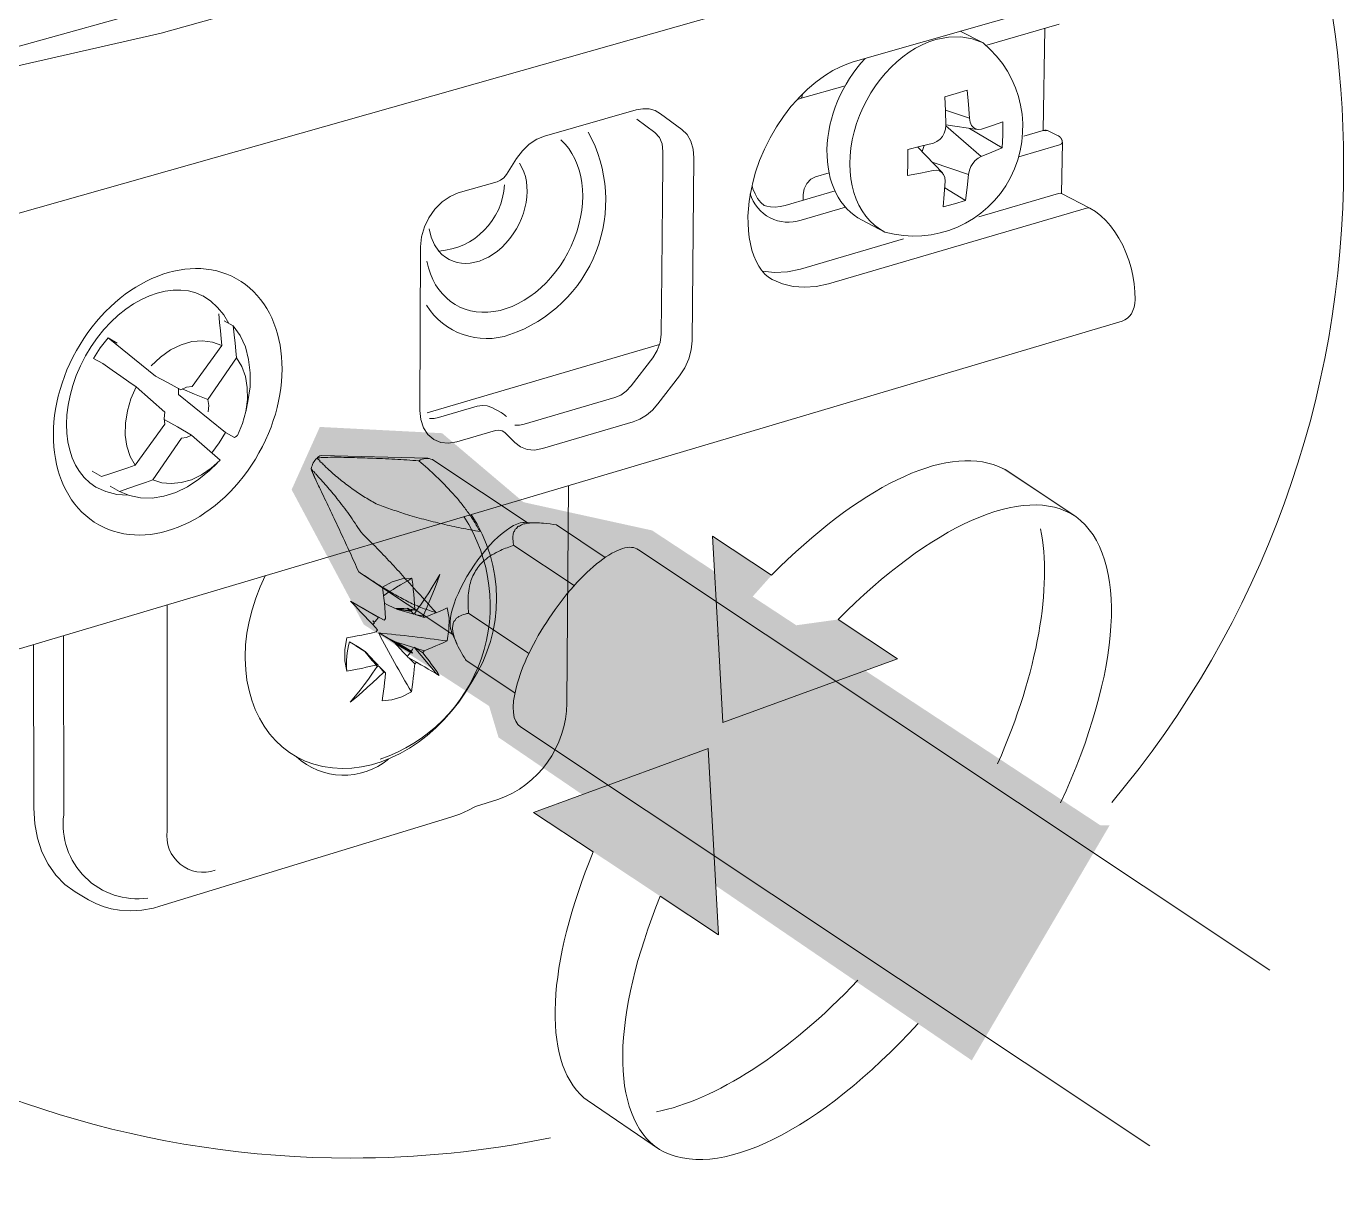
# Model space of a CAD drawing. Header units: metres. Extents: x -8.4 to 7.9, y -3.9 to 2.
# Drawn here: x 7.4109 to 7.5308, y -2.7532 to -2.6479 of the extents above; entities that cross this region are included whole.
import ezdxf

# ---------------------------------------------------------------- set-up
doc = ezdxf.new("R2010")
doc.units = ezdxf.units.M
doc.header["$MEASUREMENT"] = 0
doc.layers.add('PDF22_Geometry_Num_Penna__1', color=255, linetype='Continuous', lineweight=18)
doc.layers.add('PDF22_Geometry_Num_Penna__7', color=7, linetype='Continuous', lineweight=18)

msp = doc.modelspace()

# ---------------------------------------------------------------- hatches: boundary and pattern name
at = {"layer": 'PDF22_Geometry_Num_Penna__1', "linetype": 'Continuous', "lineweight": 18}
msp.add_hatch(color=255, dxfattribs=at).paths.add_polyline_path([(7.50863550298453, -2.72056044910931), (7.467826977305827, -2.693733035724296), (7.456127401445236, -2.691165562610287), (7.448707940277028, -2.68488538040508), (7.437575770017617, -2.684314996296806), (7.43500829690361, -2.690021815886645), (7.441572926536179, -2.702293265109057), (7.452989544222951, -2.709714215530813), (7.453844375758591, -2.712567625325732), (7.496937416377485, -2.741962511824756), (7.509493313027261, -2.72056044910931)])
at = {"layer": 'PDF22_Geometry_Num_Penna__7', "linetype": 'Continuous', "lineweight": 18}
for points in [[(7.499360282972138, -2.687910501133901), (7.506404452246653, -2.692470595493006), (7.499976833940351, -2.688191970054172)], [(7.473835966440231, -2.703285554747029), (7.47870582553699, -2.697817015724614), (7.473329620234455, -2.694257699748697)], [(7.484779001499247, -2.701836511046372), (7.473780864059015, -2.70335554966371), (7.474278274743516, -2.71120242659974), (7.490174567097887, -2.705409230304208)], [(7.472937499724288, -2.7135934231685), (7.457044185928406, -2.719388108747203), (7.473884664945317, -2.730539639273089)], [(7.46162512983716, -2.74537409384887), (7.461921491292896, -2.745595992627285), (7.46850994898221, -2.750086092069708)]]:
    msp.add_hatch(color=7, dxfattribs=at).paths.add_polyline_path(points)

# ---------------------------------------------------------------- linework, layer by layer
at = {"layer": 'PDF22_Geometry_Num_Penna__1', "color": 255, "linetype": 'Continuous', "lineweight": 18, "flags": 128}
for points in [[(7.499360282972138, -2.687910501133901), (7.499976833940351, -2.688191970054172), (7.506404452246653, -2.692470595493006)], [(7.473835966440231, -2.703285554747029), (7.473329620234455, -2.694257699748697), (7.47870582553699, -2.697817015724614)], [(7.484779001499247, -2.701836511046372), (7.490174567097887, -2.705409230304208), (7.474278274743516, -2.71120242659974), (7.47384192345442, -2.703395759509463), (7.473780864059015, -2.70335554966371)], [(7.468576965391798, -2.727023511650017), (7.473884665031201, -2.730539639273089), (7.472937499775685, -2.7135934231685), (7.457044185928406, -2.719388108717578), (7.462463579583789, -2.72297423125733)], [(7.46162512983716, -2.74537409384887), (7.461921491292896, -2.745595992627285), (7.46850994898221, -2.750086092069708)]]:
    msp.add_lwpolyline(points, dxfattribs=at)
at = {"layer": 'PDF22_Geometry_Num_Penna__1', "color": 255, "linetype": 'Continuous', "lineweight": 18}
for points in [[(7.47870582553699, -2.697817015724614), (7.48651547113436, -2.689906100886089), (7.494487445368287, -2.685859799000495), (7.49936028297214, -2.6879105011339)], [(7.47870582553699, -2.697817015724614), (7.48651547113436, -2.689906100886089), (7.494487445368287, -2.685859799000495), (7.49936028297214, -2.6879105011339)], [(7.506404452246653, -2.692470595493006), (7.501695432532908, -2.689332738270721), (7.493138181655239, -2.693387975677593), (7.484779001499246, -2.701836511046372)], [(7.506404452246653, -2.692470595493006), (7.501695432532908, -2.689332738270721), (7.493138181655239, -2.693387975677593), (7.484779001499246, -2.701836511046372)], [(7.473780864059015, -2.70335554966371), (7.473810649129944, -2.70335554966371), (7.473806181369306, -2.703285554747029), (7.473835966440231, -2.703285554747029)], [(7.473780864059015, -2.70335554966371), (7.473810649129944, -2.70335554966371), (7.473806181369306, -2.703285554747029), (7.473835966440231, -2.703285554747029)], [(7.462463579583789, -2.72297423125733), (7.458347282781514, -2.733035628216871), (7.457678607939175, -2.741936896663757), (7.461625129837159, -2.74537409384887)], [(7.462463579583789, -2.72297423125733), (7.458347282781514, -2.733035628216871), (7.457678607939175, -2.741936896663757), (7.461625129837159, -2.74537409384887)], [(7.46850994898221, -2.750086092069708), (7.463859010156773, -2.746994401707363), (7.464194092204719, -2.737790814790555), (7.468576965391802, -2.727023511650016)], [(7.46850994898221, -2.750086092069708), (7.463859010156773, -2.746994401707363), (7.464194092204719, -2.737790814790555), (7.468576965391802, -2.727023511650016)]]:
    msp.add_open_spline(points, degree=3, dxfattribs=at)
at = {"layer": 'PDF22_Geometry_Num_Penna__7', "color": 7, "linetype": 'Continuous', "lineweight": 18, "flags": 128}
for points in [[(7.509679767571272, -2.718498130798244, 0.1769066549905947), (7.530797382859352, -2.660414263981195, 2.414238526701878), (7.440360805266248, -2.750850623479974, 0.05054716017666441), (7.45858496764752, -2.749012935964166)], [(7.493667462365635, -2.649064513778656), (7.494808230582184, -2.648838147239602), (7.495928149249084, -2.648814319182859), (7.496978072999304, -2.648997497369068), (7.497960980339932, -2.64936981075567, -0.8103099257232915), (7.489013842883817, -2.666590049512799), (7.486948248214946, -2.665510340691652)], [(7.447294042960066, -2.673247608566666, 0.3509998897471961), (7.454882832256501, -2.675911883161192, 0.4649187037789597), (7.462020824504441, -2.657491306045658)], [(7.454397037749664, -2.662267193243637, -0.3773207652357021), (7.448410983119872, -2.668311477687093), (7.448004416901703, -2.66773215805754), (7.447709544699515, -2.667054547693924), (7.447529345020398, -2.666287582117523)], [(7.485435762313213, -2.664312087288212), (7.481389460427621, -2.665487108336328, -0.4285655854158574), (7.476770838404142, -2.663102068781754)], [(7.437843388879913, -2.687691878713293, -0.0001469312330081644), (7.438416751495274, -2.688244391779006, 0.00756519921502672), (7.43942646539974, -2.689108158835923, 0.005926272451365188), (7.440482346164145, -2.689906398736799, 0.009980142569592234), (7.441557587224652, -2.690642089988725, 0.008081516508898948), (7.442695972635529, -2.691301829309784, 0.006917488370514454), (7.444021408291831, -2.691793282980099, 0.004469873843214904), (7.445369182751331, -2.692238569790475, 0.01026561568122832), (7.447038635976855, -2.692721087939511, 0.009786925976184026), (7.448730428005576, -2.693142546693145, 0.008566227969306388), (7.450441580330405, -2.69351783858684, 8.423907146601592e-05), (7.452165838086434, -2.693843985113505, 0.01492097802534394), (7.45160736800653, -2.692895330604442)], [(7.446590668510097, -2.687395517257553, 0.005908060954645641), (7.444408912064605, -2.687252548917097, 0.002474111204108355), (7.442160139209528, -2.687151279675941, 0.002607075340390011), (7.440252405416579, -2.687093198787632, 0.01268973273832006), (7.438311908045608, -2.687084263266353)], [(7.451005709573782, -2.691997310715957, 0.006356410806691112), (7.450359373534639, -2.69114992544805, 0.01927665451962931), (7.449659424367826, -2.690342750025897, 0.02277478718097758), (7.448180595596242, -2.688817754394373, 0.01369523204801459), (7.446590072808678, -2.687395517257553, -0.2527093920214434), (7.447841045787661, -2.687290227031822), (7.448146342764676, -2.68749425476768), (7.456450420539453, -2.693020874678404)], [(7.437276578980144, -2.689272125651383, 0.005725149914855537), (7.437794839214296, -2.690371194768632, -0.003215521714776659), (7.438658606271212, -2.692192551855892, -0.005736012127130563), (7.439501523778481, -2.693975188350942, -0.001664442889083365), (7.440325080989644, -2.695745910817624, 0.001056961922540564), (7.441119299905943, -2.697500400420648, -0.002707961292562029), (7.442169223656163, -2.698195881826821, 0.007280221601015479), (7.443204254870918, -2.698852642640787)], [(7.446429680201731, -2.699308801002052, 0.002533539175609839), (7.445574848666092, -2.698358657239444, 0.003002242663581584), (7.444314940165829, -2.696964715920005, 0.00537520039401963), (7.443026735848185, -2.695615452206958, 0.005461760019430436), (7.441302180241444, -2.69387302555766, 0.008297479567911124), (7.440251660789804, -2.692287864082861, 0.01214292830234345), (7.439137699137093, -2.690829884860927, 0.01370190286908815), (7.438184576867392, -2.689681670376645)], [(7.451741400825706, -2.718861657588922), (7.453797911047944, -2.718230511935953, 0.3131476000604063), (7.460066179224779, -2.709455085413738), (7.46021510457942, -2.689643545485858)], [(7.457188792447764, -2.693040979601284, 0.03834466568107367), (7.456502246562867, -2.693081189447042, 0.04606303330060699), (7.456049513484758, -2.69317799092755)], [(7.45794831175643, -2.69307821093994, -0.01835235080291529), (7.459117822566426, -2.693233093308767), (7.463551330374085, -2.69618479383775)], [(7.454039467973172, -2.695548286872013, 0.02967112457563973), (7.453251652847119, -2.695960810104369, 0.04024147321481568), (7.452541278905483, -2.696479070338521)], [(7.452058760756448, -2.696973502515929, 0.02951737214831889), (7.451674533341474, -2.697549843638388, 0.04274598002966327), (7.451393064421203, -2.698163416099509)], [(7.447305361287019, -2.700266391032394, 0.00202872097300181), (7.448175085358121, -2.701218024048549, -0.0110207033834796), (7.446930367244032, -2.700799097025944, -0.01995462209701328), (7.445688329786328, -2.700252540974411, -0.01527120118452169), (7.444452249342809, -2.699588333892713)], [(7.428058844154646, -2.724658874869028, -0.5594245801932888), (7.423663759088483, -2.721078113642042), (7.423663759088483, -2.700499608137761)], [(7.451075853415817, -2.700455377307432, 0.01097809456462761), (7.451119041768663, -2.701267020490226), (7.456615876608459, -2.704926116453753)], [(7.449833071331345, -2.701958927687893, 0.09181926731087992), (7.449702017019251, -2.7022642246649, 0.06047221640391), (7.44966478568059, -2.702639516558596, 0.0344898092955499), (7.44970797403344, -2.703062464565776)], [(7.421913290470033, -2.727186287062637, -0.4960148738410793), (7.414257037987945, -2.719620879046881), (7.414222785156376, -2.703300149431784)], [(7.440030953414229, -2.703512516987502), (7.439862667763484, -2.704577333273184), (7.439850753735112, -2.705591514938289), (7.440019039385857, -2.706543147954444, -0.07613896862796549), (7.44026655332527, -2.703864427600518), (7.441014158605568, -2.70429482187543)], [(7.444368106517435, -2.703943358038478), (7.443678582125448, -2.703492114213915), (7.442933955352243, -2.703064698446096, 0.0173581712945162), (7.445915440952155, -2.708413352558024), (7.445982457361743, -2.707965087240555), (7.446040538250052, -2.707555542515293), (7.446083726602899, -2.70717131510032), (7.446129893462838, -2.706779641417613), (7.446174571069229, -2.706350736396248), (7.446220737929168, -2.705886089289768), (7.446287754338758, -2.705807158851809), (7.446366684776717, -2.705728526264558), (7.446773250994887, -2.705953403550066), (7.447133650353117, -2.706155942032377), (7.447450861358502, -2.706351034246957), (7.447768072363888, -2.70652825541898), (7.448106132918922, -2.706720369126467), (7.448454618248783, -2.706927375369418), (7.44821931618845, -2.706575911532465), (7.447981035621024, -2.706234872470337), (7.447756158335516, -2.705920639972045), (7.44751787776809, -2.70560342896666), (7.447258747651015, -2.705266857665171), (7.446965364702373, -2.704882630250198)], [(7.447067080719592, -2.704679049290403), (7.447451308134567, -2.704530123935763), (7.447811707492799, -2.704385666341761), (7.448140832526554, -2.704248655015491), (7.448455065024846, -2.704114622196315), (7.448794614833427, -2.703965696841673), (7.44916692822003, -2.703794432683837, 0.0113436821748124), (7.442933955352243, -2.703064698446096)], [(7.449844985359712, -2.703530090179348, 0.03123573938520749), (7.450186024421838, -2.704323862319585, 0.01571278629880621), (7.450629821978667, -2.705144441023656)]]:
    msp.add_lwpolyline(points, format="xyb", dxfattribs=at)
for points in [[(7.423134329452735, -2.648465387076936), (7.459230856910598, -2.6383816513142)], [(7.490144930952314, -2.642173886544776), (7.371630133729076, -2.675774425058859)], [(7.423652440761531, -2.645925465153535), (7.394786239271482, -2.653954031022227), (7.394740072411544, -2.653343437068199), (7.394614975113645, -2.652723907592893), (7.394410947377787, -2.652113313638865), (7.394151817260712, -2.651548886544776), (7.393834606255326, -2.651073814663472)], [(7.486145540553431, -2.651094962063831), (7.50541499219042, -2.645586213195664)], [(7.495880939911662, -2.64830827082779), (7.497959937862452, -2.649370108606379)], [(7.498309763520502, -2.649559094881419), (7.50488332867435, -2.647673699891665)], [(7.503426094079191, -2.657342678541726), (7.503585444208656, -2.64804675790504)], [(7.398375489243682, -2.654169526010392), (7.398860985899812, -2.654044428712494), (7.399291380174724, -2.653919331414595), (7.399708371167718, -2.653821040680532), (7.400138765442631, -2.653703389650366), (7.400600434042019, -2.653593184887931), (7.40110975875489, -2.653480001618405), (7.423134329452735, -2.648465684927645)], [(7.481040677247051, -2.654532903875716), (7.481208962897795, -2.654337811661136), (7.481977417727742, -2.653581270859561), (7.482745872557689, -2.652927488552687), (7.48352475216246, -2.652363061458598), (7.484293206992409, -2.651886500323747), (7.484938053778003, -2.651560353797084), (7.48555758325331, -2.651289309651637), (7.486145838404142, -2.651094217437057)], [(7.485412976733953, -2.653267782988042), (7.481299658438771, -2.654439825529066), (7.481424755736669, -2.654360895091106), (7.481503686174629, -2.654216437497104), (7.481537939006196, -2.654012409761246)], [(7.494493551307827, -2.654271093102257), (7.494548653689045, -2.655556318912808), (7.494584395774159, -2.656846012483999)], [(7.496526680249386, -2.65368075299646), (7.495519944852012, -2.653977114452196), (7.494493849158537, -2.654270497400839)], [(7.496526084547965, -2.653680604071106), (7.496648203338773, -2.654959872867471), (7.496739047805105, -2.656225738381919), (7.496797128693415, -2.656574223711779), (7.496922225991312, -2.656869095913968), (7.497090511642056, -2.657061209621455), (7.497282625349544, -2.65718332841226), (7.497541755466618, -2.657251834075395), (7.497835138415261, -2.657205667215456)], [(7.458044517535529, -2.657840089226227), (7.466369444859956, -2.65546621907325)], [(7.466369295934601, -2.655466665849314), (7.466979889888628, -2.65535646108688), (7.467565166532368, -2.655378799890076), (7.468120658105179, -2.655527725244717), (7.468606154761308, -2.655807704911442)], [(7.476930784235026, -2.662368909260857), (7.4769620585595, -2.662185731074649), (7.477256930761688, -2.661138785831523), (7.477620308627011, -2.660073969545841), (7.478059638423203, -2.659049363105911), (7.478568963136076, -2.658011353384063), (7.479155729033361, -2.657001639479598), (7.479787172537038, -2.656054474224082), (7.480476696929025, -2.65516390060333), (7.481041124023116, -2.654532457099652)], [(7.481029061069388, -2.654532903875716), (7.481300105214834, -2.654440570155839)], [(7.494548802614401, -2.655501663307655), (7.496739494581168, -2.65622544053121)], [(7.466447779596495, -2.656315987146832), (7.468085958497547, -2.657523771772969)], [(7.468606005835954, -2.655806960284669), (7.470537567685647, -2.657244089956953)], [(7.499755381938001, -2.656563203235535), (7.498818641457309, -2.656892328269292), (7.49783573411668, -2.657206560767584)], [(7.49971174680909, -2.658925010434786), (7.499754935161936, -2.657749989386669), (7.499754935161936, -2.656563054310181)], [(7.455493724061239, -2.659884983270801), (7.456022409070214, -2.659183544850443), (7.456644917052613, -2.658584864924786), (7.457334441444602, -2.658133621100224), (7.458044815386239, -2.657840238151581)], [(7.468085362796129, -2.657523027146196), (7.468491929014298, -2.657962356942387), (7.468739145103002, -2.658552101346765), (7.468821054048054, -2.65923864723166)], [(7.470537418760292, -2.657243792106244), (7.47101100138805, -2.657703971452085), (7.471360975971456, -2.658314565406112), (7.471575428482137, -2.659026428601297), (7.471642444891725, -2.659815732980893)], [(7.494584246848803, -2.656844672155807), (7.49454850476369, -2.65722889957078), (7.494435321494163, -2.657578874154186), (7.49426703584342, -2.657872257102829), (7.49405109407919, -2.658122451698626), (7.493769625158918, -2.658333925702216), (7.493443478632256, -2.65848582956395), (7.492299731908612, -2.6587762340055), (7.491127689367588, -2.659059192179317)], [(7.497463271804723, -2.657243792106244), (7.494583055445967, -2.65682233335261)], [(7.494583651147386, -2.656915113848552), (7.497803417314722, -2.659701507233883)], [(7.496739047805105, -2.657142076089024), (7.499711597883736, -2.658924712584076)], [(7.501675029759322, -2.65784887582215), (7.503448730733097, -2.657330615588)], [(7.505097930110389, -2.663069454129088), (7.505188774576719, -2.658436386346209), (7.505188774576719, -2.658424472317837), (7.505188774576719, -2.658405112021734), (7.505188774576719, -2.658393197993363), (7.505176860548349, -2.658384262472085), (7.505176860548349, -2.658369369936621), (7.505176860548349, -2.658348520386971), (7.505176860548349, -2.658335117105053), (7.505176860548349, -2.658314267555403), (7.505176860548349, -2.658302353527032), (7.505164946519977, -2.658302353527032), (7.505164946519977, -2.658290439498661), (7.505164946519977, -2.658271079202557), (7.505164946519977, -2.658259165174186), (7.505154521745152, -2.658244272638722), (7.505154521745152, -2.658223423089072), (7.505154521745152, -2.658212998314248), (7.50514260771678, -2.658212998314248), (7.50514260771678, -2.658201084285876), (7.50514260771678, -2.658189170257505), (7.505133672195503, -2.658177256229134), (7.505133672195503, -2.658157895933031), (7.505118779660038, -2.658157895933031), (7.505118779660038, -2.658143003397567), (7.505109844138759, -2.658122153847917), (7.505109844138759, -2.658110239819545), (7.505097930110389, -2.658098325791174), (7.505097930110389, -2.658087901016349), (7.505087505335564, -2.658087901016349), (7.505075591307192, -2.658067051466699), (7.505075591307192, -2.658052158931235), (7.50506367727882, -2.658040244902864), (7.50505176325045, -2.658032798635132), (7.50505176325045, -2.658020884606761), (7.505042827729171, -2.658011949085482), (7.505029424447254, -2.657997056550018), (7.505020488925976, -2.657988121028739), (7.505020488925976, -2.657976207000369), (7.505008574897604, -2.657976207000369), (7.505008574897604, -2.657962803718451), (7.504996660869232, -2.657962803718451), (7.504996660869232, -2.65795088969008), (7.504984746840862, -2.65795088969008), (7.504972832812491, -2.657941954168801), (7.504972832812491, -2.65793004014043), (7.504962408037666, -2.65793004014043), (7.504962408037666, -2.657918126112059), (7.504950494009294, -2.657918126112059), (7.504941558488016, -2.657907701337233), (7.504929644459644, -2.657895787308862), (7.504917730431273, -2.657886851787584), (7.50490730565645, -2.657886851787584), (7.50490730565645, -2.65787195925212), (7.504895391628078, -2.65787195925212), (7.504883477599706, -2.657863023730841), (7.504871563571334, -2.657863023730841), (7.504871563571334, -2.657848131195378), (7.504859649542964, -2.657848131195378), (7.504850714021685, -2.657840684927645), (7.504837310739767, -2.657828770899274), (7.504816461190118, -2.657816856870903), (7.503958651147385, -2.657389441103083)], [(7.491128136143653, -2.659058894328608), (7.49111622211528, -2.660248807912189), (7.491093883312085, -2.661420850453213)], [(7.494266589067355, -2.66119388821274), (7.492029730240648, -2.658843846116507)], [(7.492605773512399, -2.658698346045022), (7.492504504271243, -2.658979814965294), (7.492425573833283, -2.659262773139111)], [(7.499711300033028, -2.658925755061559), (7.498771581045243, -2.659320407251357), (7.497803566240077, -2.659701656159238), (7.497510183291433, -2.659850581513879), (7.497236160638896, -2.660073969545841), (7.497035111410129, -2.660336078170008), (7.496863847252292, -2.660620525597372), (7.496729814433116, -2.660955607645315), (7.496649394741611, -2.661327921031917)], [(7.505189370278138, -2.658437130972982), (7.505110439840178, -2.65856222827088), (7.504918326132691, -2.658654561990758), (7.501235402112424, -2.659728313797719)], [(7.454565770176472, -2.661327623181208), (7.455493575135885, -2.659884536494737)], [(7.468774738262762, -2.663747660194122), (7.468808991094328, -2.660301527487732)], [(7.468809735721101, -2.660300931786313), (7.468821649749473, -2.659239094007724)], [(7.471642742742437, -2.659815286204829), (7.47147445709169, -2.676465140853683)], [(7.49334161368968, -2.660222299199063), (7.496649245816255, -2.661327325330499)], [(7.453719278460693, -2.662019977154933), (7.454036489466078, -2.661871051800293), (7.45432987241472, -2.66164766376833), (7.454565174475053, -2.661327474255853)], [(7.481581723060461, -2.663148533492402), (7.481672567526792, -2.66263920877953), (7.481910848094217, -2.662153712123401), (7.482271247452448, -2.661769484708427), (7.482701641727361, -2.661558010704837)], [(7.482701641727361, -2.661557415003418), (7.483943679185066, -2.661194037138094)], [(7.491093138685312, -2.661420701527858), (7.49226815973343, -2.661216673792), (7.49340892794998, -2.660978393224575)], [(7.493409076875332, -2.660979137851348), (7.49373373414845, -2.660943395766234), (7.494007756800989, -2.661013390682915), (7.494211784536847, -2.661147423502092), (7.494368156159219, -2.661342515716671), (7.494481339428748, -2.661612070608572), (7.49450516748549, -2.661950131163607), (7.494435172568809, -2.663137066240095), (7.494333903327653, -2.664291237738562)], [(7.4963667344185, -2.663701195483474), (7.496526084547965, -2.662526174435357), (7.496648203338773, -2.661327325330499)], [(7.450185279795064, -2.663023436194504), (7.453719278460693, -2.662019679304224)], [(7.478047724394833, -2.664175224887297), (7.477730513389447, -2.663893755967025), (7.477437130440806, -2.663521442580423), (7.477201828380472, -2.663113387108707), (7.477009714672985, -2.66265171850932), (7.476930784235026, -2.662368760335502)], [(7.49447017002715, -2.662560874042989), (7.496365989791729, -2.663701642259539)], [(7.446683151155329, -2.682811296990996), (7.446750167564917, -2.667915783019812), (7.446841012031249, -2.667022230891967), (7.447098652894776, -2.666118253989296), (7.447506708366492, -2.665272357974936), (7.448050285910932, -2.664491989116617), (7.448704068217805, -2.663838206809744), (7.449429334694906, -2.663343774632336), (7.450185875496483, -2.663023585119858)], [(7.46871948695619, -2.670286376814986), (7.468774589337408, -2.663747064492704)], [(7.48448517177454, -2.662831024636308), (7.479932523683167, -2.664151992531973), (7.479481279858605, -2.664253261773128), (7.479041950062416, -2.664300917886614), (7.478623469815875, -2.664291982365335), (7.478263070457644, -2.664230922969932), (7.478047128693412, -2.664175820588715)], [(7.481573085389891, -2.663677814202796), (7.48158202091117, -2.663149129193821)], [(7.49433345655159, -2.664291684514626), (7.495362530752158, -2.664007237087262), (7.496366287642437, -2.663701940110248)], [(7.504836863963704, -2.663081666008169), (7.497588666953331, -2.665190449029883)], [(7.505075293456483, -2.66305828472749), (7.504984448990153, -2.663046370699118), (7.504837012889058, -2.663082112784232)], [(7.511806123784834, -2.672726816601487), (7.511794209756462, -2.672013464152757), (7.511727193346874, -2.671280751407924), (7.511614010077348, -2.67054803866309), (7.511445724426603, -2.669836175467907), (7.511229782662373, -2.669122823019177), (7.510970652545297, -2.668436277134282), (7.510677269596656, -2.667779516320316), (7.510337719788073, -2.667145094309546), (7.509975831176296, -2.666571731694178), (7.5095811789865, -2.666028154149739), (7.50915376321868, -2.665530743465238), (7.508699540887025, -2.665100349190326), (7.508205108709617, -2.664716121775352), (7.507695783996746, -2.664413803305431), (7.505098525811808, -2.66307049660657)], [(7.507390635945085, -2.664393400531845), (7.483876811700832, -2.671293112212359)], [(7.507696081847453, -2.664413803305431), (7.507559070521183, -2.664379550473864), (7.507390784870441, -2.664392953755781)], [(7.49072082529871, -2.667203175197856), (7.481334060195693, -2.669949358737433)], [(7.481334506971757, -2.669949060886724), (7.480147571895269, -2.670196276975428), (7.478984464875523, -2.670263293385017), (7.477867524715717, -2.670138196087119)], [(7.467892802312577, -2.678022900063227), (7.468300857784294, -2.677354225220889), (7.468570412676194, -2.676624490983149), (7.468661257142526, -2.675879864209944), (7.468719338030835, -2.670286227889632)], [(7.478769118812711, -2.670897268619723), (7.479696923772125, -2.671293410063068), (7.480679831112757, -2.671528712123401), (7.481717840834603, -2.67160764256136), (7.482779678613192, -2.671528712123401), (7.483877258476897, -2.671293410063068)], [(7.429300881612351, -2.674893978362221), (7.428827298984592, -2.674125523532275), (7.428262871890504, -2.673435999140287), (7.427628449879733, -2.672852211750095), (7.426907651163271, -2.672386075390069)], [(7.510630953811364, -2.674693078058811), (7.510881148407159, -2.674576916282191), (7.511107514946212, -2.674430969434643), (7.511311542682072, -2.674238855727156), (7.511467914304444, -2.674024403216473), (7.511613861151992, -2.673731020267831), (7.511716619646696, -2.673413809262446), (7.511785125309831, -2.673087662735782), (7.511805974859478, -2.672727263377551)], [(7.372883638439089, -2.71557785351909), (7.510630655960655, -2.67469337590952)], [(7.428375906234677, -2.674012489188102), (7.428454836672636, -2.674815196849616), (7.428521853082224, -2.675559823622821), (7.428588869491812, -2.676252326521901), (7.428646950380123, -2.67689568405395)], [(7.428849935638498, -2.674646613348163), (7.429685406878033, -2.675111260454642)], [(7.427392998894046, -2.681816475621995), (7.429990257078984, -2.678035260867662), (7.429920262162303, -2.677381478560789), (7.429853245752715, -2.676677061633337), (7.429774315314755, -2.675932434860132), (7.429684960101969, -2.675111856156061)], [(7.431028564651538, -2.681999802733558), (7.431220678359028, -2.6806758563308), (7.431244506415768, -2.679387652013157), (7.431095581061126, -2.678169442612194), (7.430793262591208, -2.677028674395644), (7.430307765935077, -2.676002578702168), (7.429685257952679, -2.675112005081416)], [(7.418288447338074, -2.676214350556468), (7.417587008917716, -2.677107902684313), (7.416976414963688, -2.678078895996572)], [(7.419123918577609, -2.676677508409401), (7.418288447338074, -2.676214350556468), (7.422613239636846, -2.67969324684088)], [(7.428646354678703, -2.676894939427177), (7.427797480157251, -2.67658666394307), (7.426883078479755, -2.676476459180636), (7.425923999195868, -2.676553900365049), (7.424941091855237, -2.676836858538867), (7.423980523317804, -2.677310441166625), (7.423067610893855, -2.677956777205766), (7.422218736372402, -2.678756506360188)], [(7.4259586988035, -2.680621051800292), (7.428646801454767, -2.676894939427177)], [(7.460327841072883, -2.679210281915779), (7.46851575707104, -2.676814072959607)], [(7.471474010315629, -2.676464545152264), (7.471383165849296, -2.677288102363429), (7.471159777817335, -2.678125062856511), (7.47079639995201, -2.678936706039304), (7.470310903295883, -2.679672397291229)], [(7.416976712814396, -2.678078895996572), (7.417813673307479, -2.678542053849505)], [(7.430080356918542, -2.685080025843596), (7.430531600743103, -2.684009252543728), (7.430836897720117, -2.682901247905199), (7.430984333821212, -2.681808135802135), (7.430973909046386, -2.680731405488081), (7.430801155635003, -2.679730627104894), (7.430464584333515, -2.678823671695131), (7.42998951245221, -2.678035856569081)], [(7.467893398013996, -2.67802364469), (7.465930561839829, -2.680565800493721)], [(7.417814417934251, -2.678541309222732), (7.418660313948613, -2.679139989148388), (7.419452596835302, -2.679692502214106), (7.420188288087227, -2.680201826926978), (7.42086291994375, -2.680676898808283)], [(7.447337678088975, -2.683029472635545), (7.460328436774302, -2.679211026542552)], [(7.420862622093042, -2.680676303106864), (7.420380103944005, -2.681750054913825), (7.420050978910249, -2.682858059552353), (7.419870779231133, -2.683963085683789), (7.419858865202762, -2.685048751519122), (7.42000481205031, -2.686062933184226), (7.420310109027324, -2.686990738143639), (7.42076433135898, -2.687802381326432)], [(7.423471794306352, -2.682959775569573), (7.420862622093042, -2.680676749882928)], [(7.422613686412909, -2.679693097915525), (7.423709777023066, -2.680282842319903), (7.424908626127926, -2.680923221344859)], [(7.424908626127926, -2.680923519195568), (7.425437311136902, -2.680688217135235), (7.425958549878144, -2.680621200725647)], [(7.465930115063766, -2.680565800493721), (7.465475892732111, -2.68105129714985), (7.46497848204761, -2.681411696508081), (7.464437883010263, -2.68164848782196)], [(7.470310605445174, -2.679672844067293), (7.468347769271007, -2.682223935392293)], [(7.424693428990469, -2.68079842189767), (7.424705343018841, -2.681072444550209), (7.424693428990469, -2.68135391347048)], [(7.424693428990469, -2.681354062395835), (7.428972054429304, -2.684812109130597)], [(7.427404615071707, -2.682927458767616), (7.427459717452925, -2.682363031673527), (7.427392701043337, -2.681816475621995), (7.426162577614003, -2.681322043444587), (7.425030744918731, -2.680858885591654)], [(7.464437883010263, -2.681647743195187), (7.456171036574147, -2.68407671572938)], [(7.423460178128688, -2.68407671572938), (7.423405075747471, -2.683533138184941), (7.423472092157059, -2.682959775569573)], [(7.430824983691747, -2.682948010466556), (7.431029011427603, -2.681999355957494)], [(7.450060182497166, -2.685679301470671), (7.449303641695589, -2.685804398768569), (7.448591778500407, -2.685737382358981), (7.447948420968358, -2.685466338213534), (7.447404843423919, -2.685016583642519), (7.447011680487667, -2.68439407566012), (7.44676148589187, -2.683646470379823), (7.44668255545391, -2.682810999140287)], [(7.448388197540612, -2.68346507929787), (7.451901346656592, -2.682438983604394), (7.452374929284351, -2.682363031673527), (7.452826173108911, -2.682392816744455), (7.453234228580627, -2.682555145381014)], [(7.45323363287921, -2.682555443231723), (7.45407952889357, -2.683003708549192)], [(7.454565770176472, -2.68337557515973), (7.454474925710142, -2.683299623228864), (7.454385570497357, -2.683219203537358), (7.454284301256201, -2.683140273099398), (7.454181542761497, -2.683070278182717), (7.454080273520343, -2.683003261773128)], [(7.468347173569588, -2.682223786466938), (7.467861676913459, -2.682779278039749), (7.467306185340647, -2.683242435892682), (7.466717930189815, -2.683605813758005), (7.466110314742882, -2.683838137311246)], [(7.423460773830107, -2.684076566804025), (7.420763735657562, -2.687802679177141), (7.420083146786852, -2.688029045716195), (7.419350434042019, -2.688279240311992), (7.418547726380503, -2.688538370429067), (7.417689916337772, -2.688821328602885)], [(7.423404926822117, -2.683625769755527), (7.424603775926975, -2.684312315640422), (7.425889001737527, -2.685068856441998)], [(7.448387750764549, -2.683465823924643), (7.4479722490251, -2.683544754362603), (7.447564193553384, -2.683532840334231)], [(7.456171334424856, -2.68407671572938), (7.455740940149943, -2.68415564616734), (7.455334373931774, -2.684146710646061)], [(7.466110463668236, -2.683838137311246), (7.457840638725025, -2.686289448648635)], [(7.427529712369605, -2.688268219835749), (7.426555740550255, -2.689079863018542), (7.425528155603232, -2.689757473382158), (7.424454403796271, -2.690278712123401), (7.423370227214487, -2.690615283424889), (7.422296475407525, -2.690783569075633), (7.421246551657307, -2.69076420877953), (7.420254708795398, -2.690560181043672), (7.419326903835985, -2.69018786765707), (7.420172799850345, -2.689894484708427), (7.420965082737035, -2.689623440562981), (7.421688859960589, -2.689373245967184), (7.422366470324206, -2.689137943906851), (7.424975642537514, -2.685341836617055)], [(7.425888852812172, -2.685068558591289), (7.42542569495924, -2.685263650805868), (7.424975940388224, -2.685342581243828)], [(7.428486408847819, -2.687340117025626), (7.425889150662881, -2.685069005367352)], [(7.427730165896953, -2.686673973914317), (7.428395862232199, -2.68577297551874), (7.428972203354658, -2.684812406981306), (7.429809163847739, -2.685275564834239)], [(7.429809908474514, -2.685274969132821), (7.429888838912474, -2.68521688824451), (7.429955855322062, -2.685173699891665), (7.430025850238741, -2.68512604377818), (7.43008095261996, -2.685079876918241)], [(7.453573927314564, -2.684652461150422), (7.450060778198584, -2.685678556843897)], [(7.454420270104989, -2.684832809754892), (7.45417007550919, -2.684676438132519), (7.45388860658892, -2.68460942172293), (7.453574374090628, -2.684652610075776)], [(7.455322013127337, -2.685737382358981), (7.454421014731762, -2.684833405456311)], [(7.457840936575736, -2.686290044350053), (7.457130562634098, -2.686415141647951), (7.456452952270481, -2.686357060759642), (7.455842358316453, -2.686133672727681), (7.455322608828758, -2.685737531284336)], [(7.422366470324206, -2.689137646056142), (7.423178113506999, -2.689396776173218), (7.424050816085194, -2.689475706611177), (7.424963728509143, -2.689384862144846), (7.425888554961465, -2.6891138179994), (7.426804445892505, -2.688674488203209), (7.42768608399198, -2.688072829770459), (7.428485813146401, -2.687340117025626)], [(7.428227576581453, -2.687601927799085), (7.427529116668189, -2.68826762413433)], [(7.437692378570302, -2.686918360421283), (7.447424650496086, -2.68716855501708)], [(7.499360282972138, -2.687910501133901), (7.499976833940351, -2.688191970054172), (7.506404452246653, -2.692470595493006)], [(7.416854445098237, -2.68834655457229), (7.417689916337772, -2.688820137200048)], [(7.437157289771076, -2.689030121950091), (7.43681178294831, -2.688245285331134)], [(7.417183123355929, -2.689792172989789), (7.418096035779878, -2.690198739207958), (7.419090857148879, -2.690448933803755), (7.420130356124272, -2.690524885734622)], [(7.418492028297869, -2.689713689327894), (7.419327499537403, -2.690187271955651)], [(7.449478033285875, -2.702678237150803), (7.449440801947214, -2.702386343455707), (7.44943782344012, -2.702061686182589), (7.449475054778781, -2.701690862049534), (7.449548028202556, -2.70129025284555), (7.44965823296499, -2.700868794091916), (7.449804179812538, -2.700408614746076), (7.449972465463282, -2.699932053611225), (7.450188407227512, -2.699443578448003), (7.450423709287844, -2.698943189256409), (7.450688796419105, -2.698430886036444), (7.45097324384647, -2.69791858281648), (7.45128449783767, -2.697401811835876), (7.451616601378519, -2.696904401151375), (7.451962108201285, -2.696417415241699), (7.452318039798876, -2.69595276813522), (7.452681417664201, -2.695492588789379), (7.453056709557894, -2.695071130035745), (7.453432001451589, -2.694683924113679), (7.453807293345286, -2.694320546248355), (7.454173649717704, -2.694000356735877), (7.454528092061749, -2.693724844829791), (7.454873598884515, -2.693489542769459), (7.455196766904085, -2.693291472047787), (7.455516956416564, -2.693148503707331), (7.455807360858112, -2.693056169987454), (7.456072447989373, -2.693017449395247), (7.456188609765994, -2.693004046113329)], [(7.456188758691348, -2.693003301486556), (7.457354844218187, -2.693033086557485)], [(7.455228934780689, -2.695094660241779), (7.460734705141763, -2.698759713219491)], [(7.473835966440231, -2.703285554747029), (7.473329620234455, -2.694257699748697), (7.47870582553699, -2.697817015724614)], [(7.466581663490319, -2.695487376401966), (7.52406685038171, -2.733753746276949)], [(7.432631299318186, -2.697846354019479), (7.432610449768537, -2.697864225062036), (7.43214878116915, -2.698872449712955), (7.431740725697433, -2.699911948688348), (7.431401175888852, -2.700961872438566), (7.431130131743404, -2.702023710217156), (7.430938018035918, -2.703088526502839), (7.43081292073802, -2.704145896520789), (7.430769732385175, -2.705197309524554), (7.430781646413545, -2.705399848006866)], [(7.449673274425808, -2.703198433414563), (7.441369196651032, -2.69767181350384)], [(7.443294652561184, -2.698881683084942), (7.444176290660658, -2.698420014485555), (7.445080267563328, -2.698148970340109), (7.445958927155711, -2.698081953930521), (7.446028922072391, -2.698613617446589), (7.446084024453609, -2.699097624849172), (7.446130191313547, -2.699539933152455), (7.446162954891567, -2.699980752202192), (7.446197207723135, -2.700443910055125), (7.446240396075981, -2.700953234767997)], [(7.445958927155711, -2.698081953930521), (7.445665544207068, -2.698250239581265), (7.445394500061622, -2.698408100457184), (7.444932831462235, -2.698680633856177), (7.444560518075632, -2.698905511141685), (7.444243307070246, -2.699097624849172), (7.4439722629248, -2.699265910499916), (7.443745896385747, -2.699414835854557), (7.443384007773969, -2.69968736925355)], [(7.446334219049404, -2.701427264171819), (7.44707884582261, -2.701662566232152), (7.44703267896267, -2.701583635794192), (7.446977576581454, -2.701513640877511), (7.447282873558467, -2.700850923049359), (7.447540514421996, -2.700240329095331), (7.447780284242968, -2.699661009465778), (7.448015586303302, -2.699074243568493), (7.448253866870725, -2.698445778571908), (7.448501082959431, -2.697753275672828), (7.44815259762957, -2.698351955598485), (7.447811558567444, -2.698904468664202), (7.44748541204078, -2.699413793377074), (7.44715777626057, -2.699911204061575), (7.446795887648791, -2.70044435683119), (7.446389321430622, -2.701019208700103)], [(7.443419154157662, -2.701909037694083), (7.443486170567252, -2.70183159650967), (7.44356510100521, -2.70175266607171), (7.443533826680736, -2.701243341358838), (7.443486170567252, -2.70076975873108), (7.443451917735683, -2.700330428934889), (7.443408729382839, -2.699888120631606), (7.443352137748074, -2.699414538003848), (7.443294056859766, -2.698881385234233)], [(7.442820921008072, -2.702764613856495), (7.442400951507984, -2.702305923764201), (7.442006299318186, -2.701885954264113), (7.441645899959954, -2.701503216102686), (7.44126167254498, -2.701098139138063), (7.440844681551986, -2.700655830834779), (7.440380034445506, -2.70017033417865), (7.440947440046688, -2.700499459212407), (7.441476125055664, -2.700807734696513), (7.441951196936968, -2.70107431108132), (7.442400951507984, -2.701333441198396), (7.44288793741766, -2.701604485343842), (7.443419600933729, -2.701909782320856), (7.443035373518753, -2.701696819063719)], [(7.440380034445506, -2.700184928863405), (7.44288793741766, -2.701619080028597), (7.44288793741766, -2.701686096438185)], [(7.443451619884976, -2.700342045112551), (7.443689900452401, -2.700479056438821)], [(7.444379573769743, -2.700807436845804), (7.443690049377756, -2.700478311812048)], [(7.445566210995522, -2.700883090925961), (7.445214747158569, -2.700851816601487), (7.444909450181556, -2.700827988544744), (7.444379275919034, -2.700807138995095)], [(7.444380020545808, -2.700807287920449), (7.44507996971262, -2.700929406711255), (7.445848424542565, -2.701063439530432), (7.445970543333373, -2.700938342232533)], [(7.444548157271197, -2.700883090925961), (7.444391785648825, -2.700807138995095)], [(7.444548157271197, -2.700883239851316), (7.44520193957807, -2.700996423120843), (7.445915292026801, -2.701121520418742), (7.446028475296328, -2.701231725181176), (7.446131233791028, -2.701356822479074)], [(7.44454890189797, -2.70088368662738), (7.445272679121525, -2.701098139138063), (7.446130489164257, -2.701357269255138), (7.446185591545473, -2.701333441198396)], [(7.445700243814698, -2.700897983461426), (7.445566210995522, -2.700816074516373), (7.445566210995522, -2.700883090925961), (7.44571215784307, -2.700962021363921), (7.445847679915793, -2.701063290605077)], [(7.44569994596399, -2.700897685610716), (7.446389470355975, -2.701019804401522), (7.446310539918016, -2.700985551569954), (7.446240545001335, -2.700952787991933)], [(7.446241140702754, -2.700952936917288), (7.445700541665409, -2.700897834536071)], [(7.445993775688694, -2.700952936917288), (7.445914845250736, -2.701121222568032)], [(7.446366089075299, -2.701019804401522), (7.446185889396182, -2.701334036899814)], [(7.449178842248402, -2.700778396401649), (7.448818442890169, -2.700952639066579), (7.448468468306763, -2.701098585914127), (7.448140832526554, -2.701232618733303), (7.447823621521169, -2.701368140806027), (7.447473646937762, -2.701502173625204), (7.447078994747964, -2.701663013008216)], [(7.449167226070737, -2.703794581609191), (7.449335511721483, -2.702744657858973), (7.449347425749855, -2.701728986940322), (7.449179140099111, -2.700778843177713)], [(7.442413163387063, -2.70196801213452), (7.442605277094549, -2.702035028544109)], [(7.442538260684961, -2.702139574143067), (7.442413163387063, -2.70196830998523)], [(7.442413163387063, -2.702320071672892), (7.442471244275374, -2.702227737953014), (7.442538260684961, -2.702139871993776)], [(7.442605277094549, -2.702034879618755), (7.442742288420821, -2.701854679939639), (7.442886746014822, -2.701686394288894)], [(7.442887341716241, -2.701618931103242), (7.443036267070883, -2.701697861541202)], [(7.446334219049404, -2.70142696632111), (7.446185293694763, -2.701334632601233)], [(7.446976980880035, -2.701514385504284), (7.446333623347987, -2.701426519545046)], [(7.484779001499247, -2.701836511046372), (7.490174567097887, -2.705409230304208), (7.474278274743516, -2.71120242659974), (7.47384192345442, -2.703395759509463), (7.473780864059015, -2.70335554966371)], [(7.442718609289432, -2.702962684578167), (7.442245026661676, -2.703072889340601), (7.441805696865484, -2.703163733806933), (7.441397641393768, -2.70325606752681), (7.440979161147228, -2.703334997964769), (7.440539831351036, -2.703422863924007), (7.440030506638164, -2.703512219136792)], [(7.442820474232007, -2.702764911707204), (7.442762393343698, -2.702857245427081), (7.44271920499085, -2.702962982428876)], [(7.443678582125448, -2.703492114213915), (7.443565398855921, -2.703410205268863), (7.444536392168181, -2.703895701924993)], [(7.443565845631984, -2.703410652044927), (7.446017156969375, -2.704902884098429), (7.445825043261887, -2.704835867688841)], [(7.450042758230672, -2.704018565342571), (7.449560240081635, -2.702962684578167)], [(7.415306812812808, -2.726633327220858), (7.414358158303746, -2.725955716857241), (7.413533111839034, -2.725109820842881), (7.412831673418675, -2.72411499947388), (7.412267246324586, -2.72299508080698), (7.41186365861351, -2.721753043349275), (7.411613464017713, -2.720420161425239), (7.411534533579753, -2.719021752345161), (7.411491345226908, -2.704114324345605)], [(7.441680301716876, -2.704757384026945), (7.440865680026991, -2.704225720510876)], [(7.440865828952345, -2.704225124809458), (7.441014754306987, -2.704295119726139)], [(7.441703534072199, -2.704745767849283), (7.441014009680212, -2.70429452402472)], [(7.442569981785501, -2.70583128475926), (7.442581895813873, -2.705807456702518), (7.44211873796094, -2.7052549436368), (7.441703236221492, -2.704745618923929)], [(7.441703682997555, -2.704745767849283), (7.442221943231705, -2.705310194943372), (7.44252724020872, -2.705639319977128), (7.442875725538578, -2.705990783814081), (7.442719353916206, -2.705908874869028), (7.442582342589936, -2.705807605627872)], [(7.445543723266971, -2.705184501944055), (7.445688180860972, -2.705016216293311), (7.44582519218724, -2.704836016614195), (7.445056737357295, -2.704375837268355), (7.444367212965308, -2.703942464486349)], [(7.444367808666727, -2.703943060187768), (7.444886068900877, -2.704507487281857), (7.445203279906262, -2.704836612315614), (7.445542829714845, -2.705185097645473)], [(7.444536541093535, -2.703896446551766), (7.445249893542264, -2.704113877569541), (7.446118128359822, -2.70437598619371)], [(7.446017156969375, -2.704902437322366), (7.445892059671476, -2.704734151671621), (7.445181685729838, -2.70429482187543), (7.444536838944242, -2.703897191178539)], [(7.446118872986594, -2.704376432969774), (7.446005689717068, -2.704565568170167), (7.44589250644754, -2.704733853820912)], [(7.448242250693064, -2.706799299564426), (7.446173677517103, -2.704361391508955)], [(7.446310837768727, -2.704440321946914), (7.446173826442457, -2.704361391508955)], [(7.442424183863309, -2.705670296450894), (7.442471839976792, -2.705717952564378), (7.44251502832964, -2.705749226888853), (7.442075698533448, -2.705230966654703), (7.441679557090102, -2.704757384026945)], [(7.442244728810965, -2.705537306109199), (7.442299831192183, -2.705525392080828), (7.441951345862322, -2.705097976313009), (7.441680301716876, -2.704756937250881)], [(7.44238993103174, -2.705615491920386), (7.442243984184192, -2.705536561482426)], [(7.442378314854078, -2.705615491920386), (7.442347040529603, -2.70557230356754), (7.442299384416118, -2.705524647454055)], [(7.442389782106386, -2.705615491920386), (7.442706993111771, -2.705990783814081), (7.442753159971709, -2.706054821716577), (7.442808262352925, -2.706124816633258)], [(7.445677011459375, -2.705333725149405), (7.445542978640197, -2.705254794711445), (7.445542978640197, -2.705184799794764)], [(7.446366089075299, -2.705728973040622), (7.445676564683311, -2.705332831597278)], [(7.445676862534021, -2.705333278373341), (7.44622044007846, -2.705885791439059)], [(7.450900866124115, -2.705574835298568), (7.455337352438867, -2.708526535827551)], [(7.440019337236566, -2.706543296879799), (7.440516747921067, -2.706452452413468), (7.440979905773999, -2.70636011869359), (7.441398386020542, -2.706284166762724), (7.441804952238711, -2.706191833042846), (7.44223236800653, -2.706092053055237), (7.442707439887834, -2.705990783814081)], [(7.443396517503758, -2.706618504183892), (7.442863364734143, -2.707139742925135), (7.442377868078014, -2.70759396525679), (7.441916199478627, -2.708009466996239), (7.441441127597323, -2.708439861271151), (7.440924356616718, -2.708894083602805), (7.440348015494259, -2.709367666230563), (7.440811173347192, -2.708800260629382), (7.441238589115012, -2.708271575620406), (7.441621327276438, -2.707774164935906), (7.441996619170133, -2.707273775744312), (7.442377868078014, -2.706734665960512), (7.442808262352925, -2.706124072006484)], [(7.442762244418343, -2.706191386266782), (7.442875427687869, -2.706054374940512)], [(7.442875725538578, -2.706054672791222), (7.443012736864847, -2.706136581736274)], [(7.443012141163432, -2.706136432810919), (7.443396368578404, -2.706618950959956), (7.443475299016364, -2.706656182298616), (7.443545293933044, -2.706688945876637)], [(7.443544698231626, -2.706688796951283), (7.443013034715558, -2.706136283885565)], [(7.445915143101446, -2.708413501483379), (7.445033505001972, -2.708879637843405), (7.444129528099301, -2.709149192735305), (7.44325086850692, -2.709228123173265), (7.443317884916508, -2.708776879348703), (7.443372987297724, -2.708349463580884), (7.443419154157662, -2.70796523616591), (7.443463831764055, -2.707567605469019), (7.443509998623994, -2.707150614476024), (7.443544251455561, -2.706688945876637)], [(7.513155685348591, -2.749746244410418), (7.455853676643406, -2.711604971833334)], [(7.468576965391798, -2.727023511650017), (7.473884665031201, -2.730539639273089), (7.472937499775685, -2.7135934231685), (7.457044185928406, -2.719388108717578), (7.462463579583789, -2.72297423125733)], [(7.449507520506095, -2.719836076184337), (7.450319163688888, -2.719542693235694), (7.451121871350399, -2.719192718652288), (7.451741400825706, -2.718862104364986)], [(7.423020997257852, -2.727933892342937), (7.449507371580739, -2.71983682081111)], [(7.423020997257852, -2.72793463696971), (7.422422317332197, -2.728105901127547), (7.421382818356802, -2.728295036327941), (7.420344808634955, -2.72835311721625), (7.419326159209212, -2.728295036327941), (7.418581532436009, -2.728169939030042), (7.417857755212452, -2.727965911294184), (7.417168230820464, -2.727687420881006), (7.416502534485219, -2.727346381818879), (7.415306663887453, -2.726633029370148)], [(7.46162512983716, -2.74537409384887), (7.461921491292896, -2.745595992627285), (7.46850994898221, -2.750086092069708)]]:
    msp.add_lwpolyline(points, dxfattribs=at)
msp.add_lwpolyline([(7.503449028583813, -2.657331211289443, -0.2069195335470058), (7.503958353296677, -2.657389292177728), (7.503821341970405, -2.65734312531779), (7.503652907394307, -2.657366059822404), (7.503551638153152, -2.657331806990837)], format="xyb", close=True, dxfattribs=at)
msp.add_lwpolyline([(7.447066633943529, -2.704678453588985), (7.4463115823955, -2.70444017302156), (7.446965364702373, -2.704882481324843), (7.447011531562313, -2.704781212083687)], close=True, dxfattribs=at)
at = {"layer": 'PDF22_Geometry_Num_Penna__7', "color": 7, "linetype": 'Continuous', "lineweight": 18}
for centre, radius, start, end in [((7.438584848154046, -2.688454237387655), 0.001820632673914213, 133.9052004357015, 169.6895947211308), ((7.438317398424023, -2.700558097871872), 0.01476998626983035, 288.8083932954484, 33.16066041226598), ((7.439909791715491, -2.699941089346661), 0.01376357735268338, 326.6287476548785, 33.78599059915624), ((7.457327494266184, -2.694406933038425), 0.002177503991778, 175.7559159267372, 186.7080388806811), ((7.450606384191212, -2.702309129257535), 0.0008189123735929688, 116.7221663155889, 136.4081051542979), ((7.439746316357863, -2.709671845954785), 0.006343994844828326, 227.0117172734744, 309.8991045608798)]:
    msp.add_arc(centre, radius, start, end, dxfattribs=at)
for centre, major_axis, ratio, start_param, end_param in [((7.493528583938903, -2.657990245028125), (0.004514192736217587, 0.008599642598947198), 0.7249270709691465, 0.6086810786995791, 3.141457605629331), ((7.49126034547261, -2.656982196637001), (0.004236566975766232, 0.008566302002054051), 0.7236183372502113, 1.166214084682766, 3.129356037845162), ((7.454330258356808, -2.665407223166191), (0.004223879290304958, 0.00788997677516775), 0.7360110447563007, 2.414610778710476, 6.103266266167148), ((7.45196873678723, -2.664150908507188), (0.002646981391174839, 0.004907986383276891), 0.7355215647160651, 2.855915511125187, 5.903911377122581), ((7.480554437686687, -2.664025277356266), (0.001127732779100869, 0.007090293268090754), 0.5406437662361464, 1.421582743725026, 2.96452139784387), ((7.422194427285063, -2.6811724675256), (0.004866910672811465, 0.008703887204541225), 0.6836537273012427, 0.02575886107797842, 3.117077811113269), ((7.461443412979409, -2.702698028185482), (0.005124685701411615, 0.007220526117258093), 0.341216219131883, 6.277769709145701, 7.958083173760918), ((7.460735019269623, -2.703912320416944), (0.004894531932144374, 0.007683520842793101), 0.3413871305348983, 1.500845429052482, 3.146831137474526), ((7.44216847658637, -2.702434255485507), (0.006777892972779242, 0.01186177368583563), 0.771448963758983, 2.216833613941034, 4.725083543810625)]:
    msp.add_ellipse(centre, major_axis=major_axis, ratio=ratio, start_param=start_param, end_param=end_param, dxfattribs=at)
msp.add_ellipse((7.423724312126689, -2.682027188870897), major_axis=(0.006268532589108423, 0.01119693884719846), ratio=0.7423737215546928, dxfattribs=at)
for points in [[(7.47870582553699, -2.697817015724614), (7.48651547113436, -2.689906100886089), (7.494487445368287, -2.685859799000495), (7.49936028297214, -2.6879105011339)], [(7.437573833988007, -2.68741338830011), (7.437704430570677, -2.68741338830011), (7.4372000672387, -2.687142344154664), (7.437323639392212, -2.687142344154664)], [(7.437323043690793, -2.687142344154663), (7.43741537741067, -2.68702320387095), (7.437546431722757, -2.686938316418805), (7.437692378570305, -2.686918956122701)], [(7.437323043690793, -2.687142344154663), (7.437485372327353, -2.687127451619199), (7.437655147231644, -2.687105112816004), (7.437820454375296, -2.687102134308911)], [(7.43784338887991, -2.687691878713288), (7.437978443732679, -2.687691878713288), (7.43744718612921, -2.68741338830011), (7.437573833988011, -2.68741338830011)], [(7.437820454375292, -2.68710213430891), (7.43798278301185, -2.687084263266353), (7.43814064388777, -2.687084263266353), (7.438311908045605, -2.687084263266353)], [(7.436811038321538, -2.688244689629715), (7.436851137700473, -2.688244689629715), (7.436793167278982, -2.688128527853095), (7.436793167278984, -2.688128527853095)], [(7.436793614055044, -2.688128378927741), (7.436892691397214, -2.688128378927741), (7.436887618302989, -2.688369638002258), (7.436997641790902, -2.688369638002258)], [(7.437017448863069, -2.688707698557294), (7.436932561410926, -2.6885185633569), (7.436867034254882, -2.688320492635227), (7.436794060831107, -2.688128378927741)], [(7.436997641790902, -2.688369638002259), (7.437108338518917, -2.688369638002259), (7.437112769730754, -2.688619832598056), (7.437226986837046, -2.688619832598056)], [(7.437276578980144, -2.689272125651383), (7.437175309738991, -2.689082990450989), (7.437096379301031, -2.688893855250595), (7.437017448863071, -2.688707698557295)], [(7.437226986837049, -2.688619832598055), (7.437535262321155, -2.68895789315309), (7.437867365862004, -2.689309356990043), (7.438184576867388, -2.689681670376646)], [(7.506404452246653, -2.692470595493006), (7.501695432532908, -2.689332738270721), (7.493138181655239, -2.693387975677593), (7.484779001499246, -2.701836511046372)], [(7.451005709573782, -2.691997310715957), (7.451220162084465, -2.692293672171692), (7.451427168327418, -2.692584076613242), (7.451607368006528, -2.692895330604442)], [(7.505028828745835, -2.718532979331229), (7.510500346275342, -2.70667107483408), (7.511320924979416, -2.696098863908122), (7.506404899022718, -2.692471042269069)], [(7.455155961356914, -2.694245785720326), (7.455173832399473, -2.694105795886962), (7.455202128216855, -2.693977720081971), (7.455249784330335, -2.693858579798258)], [(7.455249784330337, -2.693858579798259), (7.455354604931013, -2.693858579798259), (7.455305181025836, -2.693578600131535), (7.455418069981085, -2.693578600131535)], [(7.455418069981083, -2.693578600131534), (7.455531576114894, -2.693578600131534), (7.455556120945576, -2.69335223359248), (7.455677200098157, -2.69335223359248)], [(7.455677200098157, -2.69335223359248), (7.455796163401561, -2.69335223359248), (7.455909523651397, -2.693230114801675), (7.456049513484758, -2.69317799092755)], [(7.457188792447762, -2.69304097960128), (7.457436008536464, -2.693029065572909), (7.457689181639357, -2.693046936615466), (7.457948311756435, -2.69307821093994)], [(7.499292819786487, -2.714969791296091), (7.50296978679257, -2.706613589647189), (7.504278840659862, -2.698780115993077), (7.503196153331621, -2.693591556637388)], [(7.454039467973172, -2.695548286872015), (7.45442965240233, -2.695368087192899), (7.454827283099225, -2.695228097359537), (7.455229381556754, -2.69509406454036)], [(7.455228934780689, -2.695094660241779), (7.455205106723946, -2.694945734887138), (7.455179789413656, -2.694804255800229), (7.455164896878194, -2.694661287459774)], [(7.452058760756446, -2.696973502515928), (7.452215132378821, -2.696799259850998), (7.452364057733459, -2.696630974200255), (7.452541278905479, -2.696479070338522)], [(7.451209886234994, -2.698823155420568), (7.451250096080748, -2.6986027458957), (7.451317112490336, -2.698379357863738), (7.451393064421199, -2.69816341609951)], [(7.444452249342809, -2.699588333892713), (7.44403674760336, -2.699361967353659), (7.443625713624553, -2.699105815743676), (7.44320425487092, -2.698852642640786)], [(7.446429680201731, -2.699308801002053), (7.446724552403921, -2.699620054993252), (7.447011978338376, -2.699949180027008), (7.447305361287017, -2.700266391032394)], [(7.451075853415817, -2.700455377307433), (7.45106989640163, -2.700184333161986), (7.451063939387445, -2.699914778270086), (7.451087767444188, -2.699637777110455)], [(7.451087767444188, -2.699637777110454), (7.451113084754478, -2.699371200725647), (7.451148826839591, -2.699088242551829), (7.451209886234992, -2.698823155420568)], [(7.449833071331338, -2.701958927687887), (7.449926420328638, -2.701958927687887), (7.449922316747508, -2.701744475177205), (7.450013271010454, -2.701744475177205)], [(7.450238148295962, -2.701577678780007), (7.450403455439614, -2.701467474017572), (7.45060748317547, -2.701394500593798), (7.45081597867197, -2.701342376719674)], [(7.450815978671968, -2.701342376719674), (7.450920545059009, -2.701342376719674), (7.451012738581578, -2.701266424788806), (7.451118297141886, -2.701266424788806)], [(7.449559942230928, -2.702962684578167), (7.449603539476706, -2.702962684578167), (7.449478033285875, -2.702678237150803), (7.449478033285875, -2.702678237150803)], [(7.44984498535971, -2.703530090179349), (7.449789882978494, -2.703370740049883), (7.449740737611461, -2.703215857681057), (7.449707974033442, -2.703062464565776)], [(7.473780864059015, -2.70335554966371), (7.473810649129944, -2.70335554966371), (7.473806181369306, -2.703285554747029), (7.473835966440231, -2.703285554747029)], [(7.450900866124115, -2.705574835298568), (7.450805553897143, -2.705431866958114), (7.450723644952093, -2.705284430857019), (7.450629821978668, -2.705144441023656)], [(7.462463579583789, -2.72297423125733), (7.458347282781514, -2.733035628216871), (7.457678607939175, -2.741936896663757), (7.461625129837159, -2.74537409384887)], [(7.46850994898221, -2.750086092069708), (7.463859010156773, -2.746994401707363), (7.464194092204719, -2.737790814790555), (7.468576965391802, -2.727023511650016)], [(7.486564318650683, -2.734670530760118), (7.48024094809263, -2.741354300676402), (7.473469312217106, -2.745629947608143), (7.468236075255022, -2.746639661512608)], [(7.492041495343666, -2.738608861763597), (7.483184904503172, -2.748294966829442), (7.473699848666089, -2.753178229208118), (7.468439805140171, -2.750031436464556)]]:
    msp.add_open_spline(points, degree=3, dxfattribs=at)

doc.saveas('drawing.dxf')
